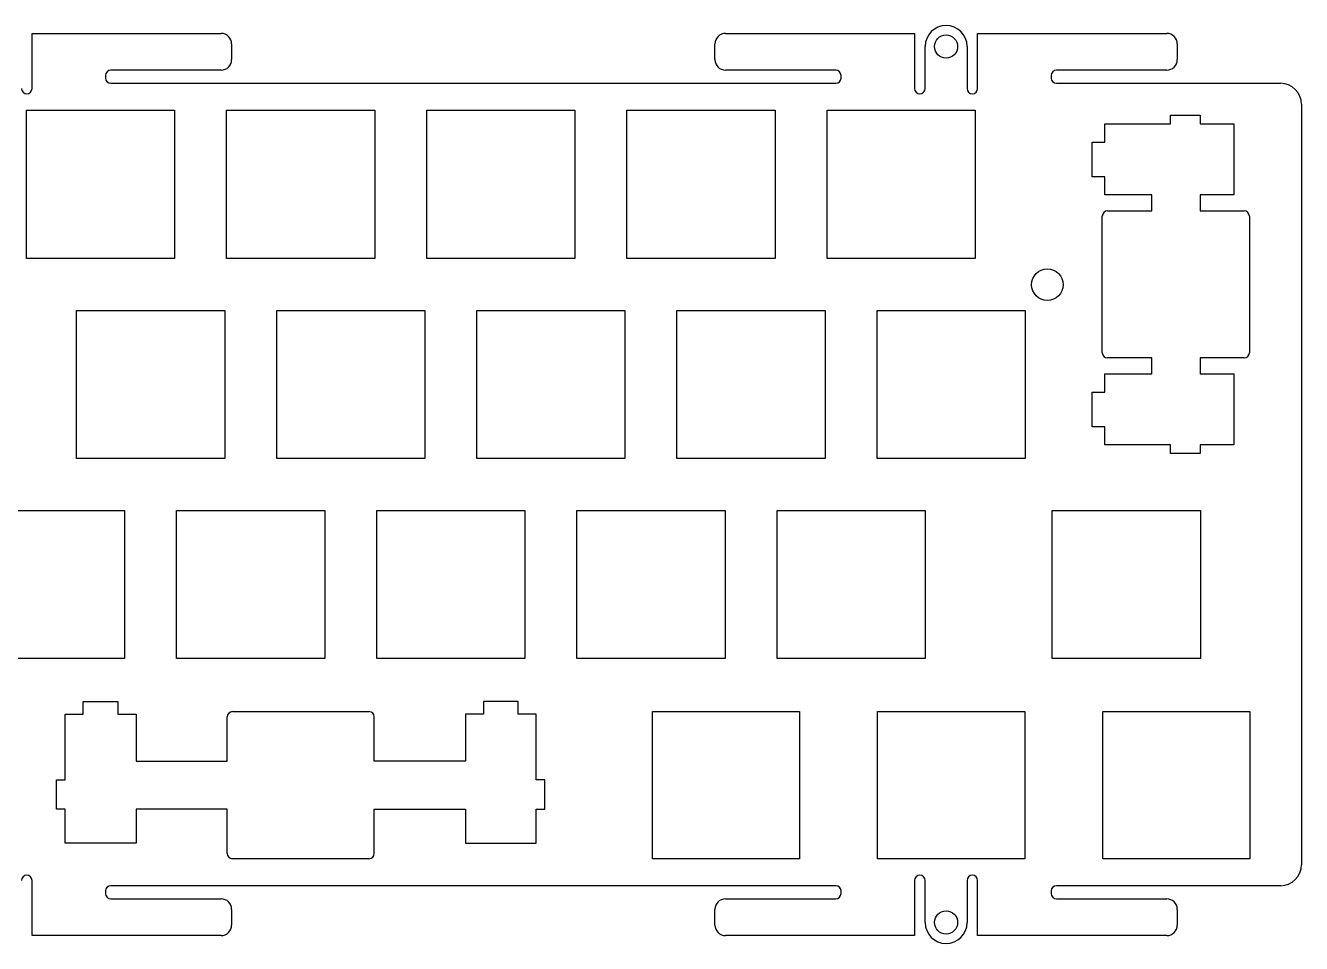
# Model space of a CAD drawing. Header units: millimetres. Extents: x 39 to 286, y -35 to 52.
# Drawn here: x 164.9 to 286.3, y -35.4 to 52 of the extents above; entities that cross this region are included whole.
import ezdxf

# ---------------------------------------------------------------- set-up
doc = ezdxf.new("R2010")
doc.units = ezdxf.units.MM
for name, color, linetype in [('Shape10316', 7, 'CONTINUOUS'), ('Shape10317', 7, 'CONTINUOUS'), ('Shape10318', 7, 'CONTINUOUS'), ('Shape10319', 7, 'CONTINUOUS'), ('Shape10320', 7, 'CONTINUOUS'), ('Shape10321', 7, 'CONTINUOUS'), ('Shape10322', 7, 'CONTINUOUS'), ('Shape10323', 7, 'CONTINUOUS'), ('Shape10324', 7, 'CONTINUOUS'), ('Shape10325', 7, 'CONTINUOUS'), ('Shape10326', 7, 'CONTINUOUS'), ('Shape10327', 7, 'CONTINUOUS'), ('Shape10328', 7, 'CONTINUOUS'), ('Shape10329', 7, 'CONTINUOUS'), ('Shape10330', 7, 'CONTINUOUS'), ('Shape10331', 7, 'CONTINUOUS'), ('Shape10332', 7, 'CONTINUOUS'), ('Shape10333', 7, 'CONTINUOUS'), ('Shape10334', 7, 'CONTINUOUS'), ('Shape10335', 7, 'CONTINUOUS'), ('Shape10336', 7, 'CONTINUOUS'), ('Shape10337', 7, 'CONTINUOUS'), ('Shape10338', 7, 'CONTINUOUS'), ('Shape10339', 7, 'CONTINUOUS'), ('Shape10340', 7, 'CONTINUOUS'), ('Shape10341', 7, 'CONTINUOUS'), ('Shape10342', 7, 'CONTINUOUS'), ('Shape10343', 7, 'CONTINUOUS'), ('Shape10344', 7, 'CONTINUOUS'), ('Shape10345', 7, 'CONTINUOUS'), ('Shape10346', 7, 'CONTINUOUS'), ('Shape10347', 7, 'CONTINUOUS'), ('Shape10348', 7, 'CONTINUOUS'), ('Shape10349', 7, 'CONTINUOUS'), ('Shape10350', 7, 'CONTINUOUS'), ('Shape10351', 7, 'CONTINUOUS'), ('Shape10352', 7, 'CONTINUOUS'), ('Shape10353', 7, 'CONTINUOUS'), ('Shape10354', 7, 'CONTINUOUS'), ('Shape10355', 7, 'CONTINUOUS'), ('Shape10591', 7, 'CONTINUOUS'), ('Shape10592', 7, 'CONTINUOUS'), ('Shape10593', 7, 'CONTINUOUS'), ('Shape10594', 7, 'CONTINUOUS'), ('Shape10595', 7, 'CONTINUOUS'), ('Shape10596', 7, 'CONTINUOUS'), ('Shape10597', 7, 'CONTINUOUS'), ('Shape10598', 7, 'CONTINUOUS'), ('Shape10599', 7, 'CONTINUOUS'), ('Shape10600', 7, 'CONTINUOUS'), ('Shape10601', 7, 'CONTINUOUS'), ('Shape10602', 7, 'CONTINUOUS'), ('Shape10603', 7, 'CONTINUOUS'), ('Shape10604', 7, 'CONTINUOUS'), ('Shape10605', 7, 'CONTINUOUS'), ('Shape10606', 7, 'CONTINUOUS'), ('Shape10607', 7, 'CONTINUOUS'), ('Shape10608', 7, 'CONTINUOUS'), ('Shape10609', 7, 'CONTINUOUS'), ('Shape10610', 7, 'CONTINUOUS'), ('Shape10611', 7, 'CONTINUOUS'), ('Shape10612', 7, 'CONTINUOUS'), ('Shape10613', 7, 'CONTINUOUS'), ('Shape10614', 7, 'CONTINUOUS'), ('Shape10615', 7, 'CONTINUOUS'), ('Shape10616', 7, 'CONTINUOUS'), ('Shape10617', 7, 'CONTINUOUS'), ('Shape10618', 7, 'CONTINUOUS'), ('Shape10619', 7, 'CONTINUOUS'), ('Shape10620', 7, 'CONTINUOUS'), ('Shape10621', 7, 'CONTINUOUS'), ('Shape10622', 7, 'CONTINUOUS'), ('Shape10623', 7, 'CONTINUOUS'), ('Shape10624', 7, 'CONTINUOUS'), ('Shape10625', 7, 'CONTINUOUS'), ('Shape10626', 7, 'CONTINUOUS'), ('Shape10627', 7, 'CONTINUOUS'), ('Shape10628', 7, 'CONTINUOUS'), ('Shape10629', 7, 'CONTINUOUS'), ('Shape10630', 7, 'CONTINUOUS'), ('Shape12741', 7, 'CONTINUOUS'), ('Shape8148', 7, 'CONTINUOUS'), ('Shape8149', 7, 'CONTINUOUS'), ('Shape8150', 7, 'CONTINUOUS'), ('Shape8151', 7, 'CONTINUOUS'), ('Shape8152', 7, 'CONTINUOUS'), ('Shape8153', 7, 'CONTINUOUS'), ('Shape8154', 7, 'CONTINUOUS'), ('Shape8155', 7, 'CONTINUOUS'), ('Shape8156', 7, 'CONTINUOUS'), ('Shape8157', 7, 'CONTINUOUS'), ('Shape8158', 7, 'CONTINUOUS'), ('Shape8159', 7, 'CONTINUOUS'), ('Shape8204', 7, 'CONTINUOUS'), ('Shape8205', 7, 'CONTINUOUS'), ('Shape8206', 7, 'CONTINUOUS'), ('Shape8207', 7, 'CONTINUOUS'), ('Shape8208', 7, 'CONTINUOUS'), ('Shape8209', 7, 'CONTINUOUS'), ('Shape8210', 7, 'CONTINUOUS'), ('Shape8211', 7, 'CONTINUOUS'), ('Shape8212', 7, 'CONTINUOUS'), ('Shape8213', 7, 'CONTINUOUS'), ('Shape8214', 7, 'CONTINUOUS'), ('Shape8215', 7, 'CONTINUOUS'), ('Shape8216', 7, 'CONTINUOUS'), ('Shape8217', 7, 'CONTINUOUS'), ('Shape8218', 7, 'CONTINUOUS'), ('Shape8219', 7, 'CONTINUOUS'), ('Shape8220', 7, 'CONTINUOUS'), ('Shape8221', 7, 'CONTINUOUS'), ('Shape8222', 7, 'CONTINUOUS'), ('Shape8223', 7, 'CONTINUOUS'), ('Shape8264', 7, 'CONTINUOUS'), ('Shape8265', 7, 'CONTINUOUS'), ('Shape8266', 7, 'CONTINUOUS'), ('Shape8267', 7, 'CONTINUOUS'), ('Shape8268', 7, 'CONTINUOUS'), ('Shape8269', 7, 'CONTINUOUS'), ('Shape8270', 7, 'CONTINUOUS'), ('Shape8271', 7, 'CONTINUOUS'), ('Shape8272', 7, 'CONTINUOUS'), ('Shape8273', 7, 'CONTINUOUS'), ('Shape8274', 7, 'CONTINUOUS'), ('Shape8275', 7, 'CONTINUOUS'), ('Shape8276', 7, 'CONTINUOUS'), ('Shape8277', 7, 'CONTINUOUS'), ('Shape8278', 7, 'CONTINUOUS'), ('Shape8279', 7, 'CONTINUOUS'), ('Shape8280', 7, 'CONTINUOUS'), ('Shape8281', 7, 'CONTINUOUS'), ('Shape8282', 7, 'CONTINUOUS'), ('Shape8283', 7, 'CONTINUOUS'), ('Shape8300', 7, 'CONTINUOUS'), ('Shape8301', 7, 'CONTINUOUS'), ('Shape8302', 7, 'CONTINUOUS'), ('Shape8304', 7, 'CONTINUOUS'), ('Shape8305', 7, 'CONTINUOUS'), ('Shape8306', 7, 'CONTINUOUS'), ('Shape8307', 7, 'CONTINUOUS'), ('Shape8308', 7, 'CONTINUOUS'), ('Shape8309', 7, 'CONTINUOUS'), ('Shape8310', 7, 'CONTINUOUS'), ('Shape8311', 7, 'CONTINUOUS'), ('Shape8312', 7, 'CONTINUOUS'), ('Shape8313', 7, 'CONTINUOUS'), ('Shape8314', 7, 'CONTINUOUS'), ('Shape8315', 7, 'CONTINUOUS'), ('Shape8316', 7, 'CONTINUOUS'), ('Shape8317', 7, 'CONTINUOUS'), ('Shape8318', 7, 'CONTINUOUS'), ('Shape8319', 7, 'CONTINUOUS'), ('Shape8320', 7, 'CONTINUOUS'), ('Shape8321', 7, 'CONTINUOUS'), ('Shape8322', 7, 'CONTINUOUS'), ('Shape8323', 7, 'CONTINUOUS'), ('Shape9704', 7, 'CONTINUOUS'), ('Shape9705', 7, 'CONTINUOUS'), ('Shape9706', 7, 'CONTINUOUS'), ('Shape9707', 7, 'CONTINUOUS'), ('Shape9708', 7, 'CONTINUOUS'), ('Shape9709', 7, 'CONTINUOUS'), ('Shape9710', 7, 'CONTINUOUS'), ('Shape9711', 7, 'CONTINUOUS'), ('Shape9712', 7, 'CONTINUOUS'), ('Shape9713', 7, 'CONTINUOUS'), ('Shape9714', 7, 'CONTINUOUS'), ('Shape9715', 7, 'CONTINUOUS'), ('Shape9716', 7, 'CONTINUOUS'), ('Shape9717', 7, 'CONTINUOUS'), ('Shape9718', 7, 'CONTINUOUS'), ('Shape9719', 7, 'CONTINUOUS'), ('Shape9720', 7, 'CONTINUOUS'), ('Shape9721', 7, 'CONTINUOUS'), ('Shape9722', 7, 'CONTINUOUS'), ('Shape9723', 7, 'CONTINUOUS'), ('Shape9724', 7, 'CONTINUOUS'), ('Shape9725', 7, 'CONTINUOUS'), ('Shape9726', 7, 'CONTINUOUS'), ('Shape9727', 7, 'CONTINUOUS'), ('Shape9728', 7, 'CONTINUOUS'), ('Shape9729', 7, 'CONTINUOUS'), ('Shape9730', 7, 'CONTINUOUS'), ('Shape9731', 7, 'CONTINUOUS'), ('Shape9732', 7, 'CONTINUOUS'), ('Shape9733', 7, 'CONTINUOUS'), ('Shape9734', 7, 'CONTINUOUS'), ('Shape9735', 7, 'CONTINUOUS'), ('Shape9736', 7, 'CONTINUOUS'), ('Shape9737', 7, 'CONTINUOUS'), ('Shape9738', 7, 'CONTINUOUS'), ('Shape9739', 7, 'CONTINUOUS'), ('Shape9740', 7, 'CONTINUOUS'), ('Shape9741', 7, 'CONTINUOUS'), ('Shape9742', 7, 'CONTINUOUS'), ('Shape9743', 7, 'CONTINUOUS'), ('Shape9744', 7, 'CONTINUOUS'), ('Shape9745', 7, 'CONTINUOUS'), ('Shape9746', 7, 'CONTINUOUS'), ('Shape9747', 7, 'CONTINUOUS'), ('Shape9748', 7, 'CONTINUOUS'), ('Shape9749', 7, 'CONTINUOUS'), ('Shape9750', 7, 'CONTINUOUS'), ('Shape9751', 7, 'CONTINUOUS'), ('Shape9752', 7, 'CONTINUOUS'), ('Shape9753', 7, 'CONTINUOUS'), ('Shape9754', 7, 'CONTINUOUS'), ('Shape9755', 7, 'CONTINUOUS'), ('Shape9756', 7, 'CONTINUOUS'), ('Shape9757', 7, 'CONTINUOUS'), ('Shape9758', 7, 'CONTINUOUS'), ('Shape9759', 7, 'CONTINUOUS'), ('Shape9760', 7, 'CONTINUOUS'), ('Shape9761', 7, 'CONTINUOUS'), ('Shape9762', 7, 'CONTINUOUS'), ('Shape9763', 7, 'CONTINUOUS'), ('Shape9764', 7, 'CONTINUOUS'), ('Shape9765', 7, 'CONTINUOUS'), ('Shape9766', 7, 'CONTINUOUS'), ('Shape9767', 7, 'CONTINUOUS'), ('Shape9768', 7, 'CONTINUOUS'), ('Shape9769', 7, 'CONTINUOUS'), ('Shape9770', 7, 'CONTINUOUS'), ('Shape9771', 7, 'CONTINUOUS'), ('Shape9851', 7, 'CONTINUOUS'), ('Shape9852', 7, 'CONTINUOUS'), ('Shape9853', 7, 'CONTINUOUS'), ('Shape9854', 7, 'CONTINUOUS'), ('Shape9855', 7, 'CONTINUOUS'), ('Shape9856', 7, 'CONTINUOUS'), ('Shape9859', 7, 'CONTINUOUS')]:
    doc.layers.add(name, color=color, linetype=linetype)

msp = doc.modelspace()

# ---------------------------------------------------------------- linework, layer by layer
at = {"layer": 'Shape10316'}
msp.add_line((184.064, -26.8558), (184.064, -22.6554), dxfattribs=at)
at = {"layer": 'Shape10317'}
msp.add_arc((184.564, -26.8558), 0.5, 180, -90, dxfattribs=at)
at = {"layer": 'Shape10318'}
msp.add_line((184.064, -22.6554), (175.389, -22.6554), dxfattribs=at)
at = {"layer": 'Shape10319'}
msp.add_line((175.389, -22.6554), (175.389, -25.8856), dxfattribs=at)
at = {"layer": 'Shape10320'}
msp.add_line((175.389, -25.8856), (168.638, -25.8856), dxfattribs=at)
at = {"layer": 'Shape10321'}
msp.add_line((168.638, -25.8856), (168.638, -22.6554), dxfattribs=at)
at = {"layer": 'Shape10322'}
msp.add_line((168.638, -22.6554), (167.814, -22.6554), dxfattribs=at)
at = {"layer": 'Shape10323'}
msp.add_line((167.814, -22.6554), (167.814, -19.8566), dxfattribs=at)
at = {"layer": 'Shape10324'}
msp.add_line((167.814, -19.8566), (168.638, -19.8566), dxfattribs=at)
at = {"layer": 'Shape10325'}
msp.add_line((168.638, -19.8566), (168.638, -13.5866), dxfattribs=at)
at = {"layer": 'Shape10326'}
msp.add_line((168.638, -13.5866), (170.363, -13.5866), dxfattribs=at)
at = {"layer": 'Shape10327'}
msp.add_line((170.363, -13.5866), (170.363, -12.3863), dxfattribs=at)
at = {"layer": 'Shape10328'}
msp.add_line((170.363, -12.3863), (173.663, -12.3863), dxfattribs=at)
at = {"layer": 'Shape10329'}
msp.add_line((173.663, -12.3863), (173.663, -13.5866), dxfattribs=at)
at = {"layer": 'Shape10330'}
msp.add_line((173.663, -13.5866), (175.389, -13.5866), dxfattribs=at)
at = {"layer": 'Shape10331'}
msp.add_line((175.389, -13.5866), (175.389, -18.0555), dxfattribs=at)
at = {"layer": 'Shape10332'}
msp.add_line((175.389, -18.0555), (184.064, -18.0555), dxfattribs=at)
at = {"layer": 'Shape10333'}
msp.add_line((184.064, -18.0555), (184.064, -13.8564), dxfattribs=at)
at = {"layer": 'Shape10334'}
msp.add_line((184.564, -13.3564), (197.563, -13.3564), dxfattribs=at)
at = {"layer": 'Shape10335'}
msp.add_arc((184.564, -13.8564), 0.5, 90, 180, dxfattribs=at)
at = {"layer": 'Shape10336'}
msp.add_arc((197.563, -26.8558), 0.5, -90, 0, dxfattribs=at)
at = {"layer": 'Shape10337'}
msp.add_line((198.063, -26.8558), (198.063, -22.6567), dxfattribs=at)
at = {"layer": 'Shape10338'}
msp.add_line((198.063, -18.0568), (198.063, -13.8564), dxfattribs=at)
at = {"layer": 'Shape10339'}
msp.add_line((197.563, -27.3558), (184.564, -27.3558), dxfattribs=at)
at = {"layer": 'Shape10340'}
msp.add_arc((197.563, -13.8564), 0.5, 0, 90, dxfattribs=at)
at = {"layer": 'Shape10341'}
msp.add_line((198.063, -22.6554), (206.738, -22.6554), dxfattribs=at)
at = {"layer": 'Shape10342'}
msp.add_line((206.738, -22.6554), (206.738, -25.8856), dxfattribs=at)
at = {"layer": 'Shape10343'}
msp.add_line((206.738, -25.8856), (213.489, -25.8856), dxfattribs=at)
at = {"layer": 'Shape10344'}
msp.add_line((213.489, -25.8856), (213.489, -22.6554), dxfattribs=at)
at = {"layer": 'Shape10345'}
msp.add_line((213.489, -22.6554), (214.313, -22.6554), dxfattribs=at)
at = {"layer": 'Shape10346'}
msp.add_line((214.313, -22.6554), (214.313, -19.8566), dxfattribs=at)
at = {"layer": 'Shape10347'}
msp.add_line((214.313, -19.8566), (213.489, -19.8566), dxfattribs=at)
at = {"layer": 'Shape10348'}
msp.add_line((213.489, -19.8566), (213.489, -13.5866), dxfattribs=at)
at = {"layer": 'Shape10349'}
msp.add_line((213.489, -13.5866), (211.764, -13.5866), dxfattribs=at)
at = {"layer": 'Shape10350'}
msp.add_line((211.764, -13.5866), (211.764, -12.3863), dxfattribs=at)
at = {"layer": 'Shape10351'}
msp.add_line((211.764, -12.3863), (208.464, -12.3863), dxfattribs=at)
at = {"layer": 'Shape10352'}
msp.add_line((208.464, -12.3863), (208.464, -13.5866), dxfattribs=at)
at = {"layer": 'Shape10353'}
msp.add_line((208.464, -13.5866), (206.738, -13.5866), dxfattribs=at)
at = {"layer": 'Shape10354'}
msp.add_line((206.738, -13.5866), (206.738, -18.0555), dxfattribs=at)
at = {"layer": 'Shape10355'}
msp.add_line((206.738, -18.0555), (198.063, -18.0555), dxfattribs=at)
at = {"layer": 'Shape10591'}
msp.add_line((280.858, 20.3199), (276.659, 20.3199), dxfattribs=at)
at = {"layer": 'Shape10592'}
msp.add_arc((280.858, 20.8199), 0.5, -90, 0, dxfattribs=at)
at = {"layer": 'Shape10593'}
msp.add_line((276.659, 20.3199), (276.659, 18.7945), dxfattribs=at)
at = {"layer": 'Shape10594'}
msp.add_line((276.659, 18.7945), (279.888, 18.7945), dxfattribs=at)
at = {"layer": 'Shape10595'}
msp.add_line((279.888, 18.7945), (279.888, 12.0448), dxfattribs=at)
at = {"layer": 'Shape10596'}
msp.add_line((279.888, 12.0448), (276.659, 12.0448), dxfattribs=at)
at = {"layer": 'Shape10597'}
msp.add_line((276.659, 12.0448), (276.659, 11.2193), dxfattribs=at)
at = {"layer": 'Shape10598'}
msp.add_line((276.659, 11.2193), (273.859, 11.2193), dxfattribs=at)
at = {"layer": 'Shape10599'}
msp.add_line((273.859, 11.2193), (273.859, 12.0448), dxfattribs=at)
at = {"layer": 'Shape10600'}
msp.add_line((273.859, 12.0448), (267.589, 12.0448), dxfattribs=at)
at = {"layer": 'Shape10601'}
msp.add_line((267.589, 12.0448), (267.589, 13.7699), dxfattribs=at)
at = {"layer": 'Shape10602'}
msp.add_line((267.589, 13.7699), (266.389, 13.7699), dxfattribs=at)
at = {"layer": 'Shape10603'}
msp.add_line((266.389, 13.7699), (266.389, 17.069), dxfattribs=at)
at = {"layer": 'Shape10604'}
msp.add_line((266.389, 17.069), (267.589, 17.069), dxfattribs=at)
at = {"layer": 'Shape10605'}
msp.add_line((267.589, 17.069), (267.589, 18.7945), dxfattribs=at)
at = {"layer": 'Shape10606'}
msp.add_line((267.589, 18.7945), (272.058, 18.7945), dxfattribs=at)
at = {"layer": 'Shape10607'}
msp.add_line((272.058, 18.7945), (272.058, 20.3199), dxfattribs=at)
at = {"layer": 'Shape10608'}
msp.add_line((272.058, 20.3199), (267.859, 20.3199), dxfattribs=at)
at = {"layer": 'Shape10609'}
msp.add_line((267.359, 20.8199), (267.359, 33.8192), dxfattribs=at)
at = {"layer": 'Shape10610'}
msp.add_arc((267.859, 20.8199), 0.5, 180, -90, dxfattribs=at)
at = {"layer": 'Shape10611'}
msp.add_line((267.859, 34.3192), (272.058, 34.3192), dxfattribs=at)
at = {"layer": 'Shape10612'}
msp.add_arc((267.859, 33.8192), 0.5, 90, 180, dxfattribs=at)
at = {"layer": 'Shape10613'}
msp.add_line((272.058, 34.3192), (272.058, 35.8449), dxfattribs=at)
at = {"layer": 'Shape10614'}
msp.add_line((272.058, 35.8449), (267.589, 35.8449), dxfattribs=at)
at = {"layer": 'Shape10615'}
msp.add_line((267.589, 35.8449), (267.589, 37.5686), dxfattribs=at)
at = {"layer": 'Shape10616'}
msp.add_line((267.589, 37.5686), (266.389, 37.5686), dxfattribs=at)
at = {"layer": 'Shape10617'}
msp.add_line((266.389, 37.5686), (266.389, 40.8692), dxfattribs=at)
at = {"layer": 'Shape10618'}
msp.add_line((266.389, 40.8692), (267.589, 40.8692), dxfattribs=at)
at = {"layer": 'Shape10619'}
msp.add_line((267.589, 40.8692), (267.589, 42.5943), dxfattribs=at)
at = {"layer": 'Shape10620'}
msp.add_line((267.589, 42.5943), (273.859, 42.5943), dxfattribs=at)
at = {"layer": 'Shape10621'}
msp.add_line((273.859, 42.5943), (273.859, 43.4198), dxfattribs=at)
at = {"layer": 'Shape10622'}
msp.add_line((273.859, 43.4198), (276.659, 43.4198), dxfattribs=at)
at = {"layer": 'Shape10623'}
msp.add_line((276.659, 43.4198), (276.659, 42.5943), dxfattribs=at)
at = {"layer": 'Shape10624'}
msp.add_line((276.659, 42.5943), (279.888, 42.5943), dxfattribs=at)
at = {"layer": 'Shape10625'}
msp.add_line((279.888, 42.5943), (279.888, 35.8449), dxfattribs=at)
at = {"layer": 'Shape10626'}
msp.add_line((279.888, 35.8449), (276.659, 35.8449), dxfattribs=at)
at = {"layer": 'Shape10627'}
msp.add_line((276.659, 35.8449), (276.659, 34.3192), dxfattribs=at)
at = {"layer": 'Shape10628'}
msp.add_line((276.659, 34.3192), (280.858, 34.3192), dxfattribs=at)
at = {"layer": 'Shape10629'}
msp.add_arc((280.858, 33.8192), 0.5, 0, 90, dxfattribs=at)
at = {"layer": 'Shape10630'}
msp.add_line((281.358, 33.8192), (281.358, 20.8199), dxfattribs=at)
at = {"layer": 'Shape12741'}
msp.add_circle((262.134, 27.294), 1.5, dxfattribs=at)
at = {"layer": 'Shape8148'}
msp.add_line((281.408, -13.3555), (281.408, -27.3555), dxfattribs=at)
at = {"layer": 'Shape8149'}
msp.add_line((281.408, -27.3555), (267.408, -27.3555), dxfattribs=at)
at = {"layer": 'Shape8150'}
msp.add_line((267.408, -27.3555), (267.408, -13.3555), dxfattribs=at)
at = {"layer": 'Shape8151'}
msp.add_line((267.408, -13.3555), (281.408, -13.3555), dxfattribs=at)
at = {"layer": 'Shape8152'}
msp.add_line((259.976, -13.3555), (259.976, -27.3555), dxfattribs=at)
at = {"layer": 'Shape8153'}
msp.add_line((259.976, -27.3555), (245.976, -27.3555), dxfattribs=at)
at = {"layer": 'Shape8154'}
msp.add_line((245.976, -27.3555), (245.976, -13.3555), dxfattribs=at)
at = {"layer": 'Shape8155'}
msp.add_line((245.976, -13.3555), (259.976, -13.3555), dxfattribs=at)
at = {"layer": 'Shape8156'}
msp.add_line((238.545, -13.3555), (238.545, -27.3555), dxfattribs=at)
at = {"layer": 'Shape8157'}
msp.add_line((238.545, -27.3555), (224.545, -27.3555), dxfattribs=at)
at = {"layer": 'Shape8158'}
msp.add_line((224.545, -27.3555), (224.545, -13.3555), dxfattribs=at)
at = {"layer": 'Shape8159'}
msp.add_line((224.545, -13.3555), (238.545, -13.3555), dxfattribs=at)
at = {"layer": 'Shape8204'}
msp.add_line((260.027, 24.8445), (260.027, 10.7445), dxfattribs=at)
at = {"layer": 'Shape8205'}
msp.add_line((260.027, 10.7445), (245.927, 10.7445), dxfattribs=at)
at = {"layer": 'Shape8206'}
msp.add_line((245.927, 10.7445), (245.927, 24.8445), dxfattribs=at)
at = {"layer": 'Shape8207'}
msp.add_line((245.927, 24.8445), (260.027, 24.8445), dxfattribs=at)
at = {"layer": 'Shape8208'}
msp.add_line((226.878, 24.8445), (240.977, 24.8445), dxfattribs=at)
at = {"layer": 'Shape8209'}
msp.add_line((240.977, 24.8445), (240.977, 10.7445), dxfattribs=at)
at = {"layer": 'Shape8210'}
msp.add_line((240.977, 10.7445), (226.878, 10.7445), dxfattribs=at)
at = {"layer": 'Shape8211'}
msp.add_line((226.878, 10.7445), (226.878, 24.8445), dxfattribs=at)
at = {"layer": 'Shape8212'}
msp.add_line((207.827, 10.7445), (207.827, 24.8445), dxfattribs=at)
at = {"layer": 'Shape8213'}
msp.add_line((207.827, 24.8445), (221.927, 24.8445), dxfattribs=at)
at = {"layer": 'Shape8214'}
msp.add_line((221.927, 24.8445), (221.927, 10.7445), dxfattribs=at)
at = {"layer": 'Shape8215'}
msp.add_line((221.927, 10.7445), (207.827, 10.7445), dxfattribs=at)
at = {"layer": 'Shape8216'}
msp.add_line((188.778, 24.8445), (202.878, 24.8445), dxfattribs=at)
at = {"layer": 'Shape8217'}
msp.add_line((202.878, 24.8445), (202.878, 10.7445), dxfattribs=at)
at = {"layer": 'Shape8218'}
msp.add_line((202.878, 10.7445), (188.778, 10.7445), dxfattribs=at)
at = {"layer": 'Shape8219'}
msp.add_line((188.778, 10.7445), (188.778, 24.8445), dxfattribs=at)
at = {"layer": 'Shape8220'}
msp.add_line((169.727, 10.7445), (169.727, 24.8445), dxfattribs=at)
at = {"layer": 'Shape8221'}
msp.add_line((169.727, 24.8445), (183.827, 24.8445), dxfattribs=at)
at = {"layer": 'Shape8222'}
msp.add_line((183.827, 24.8445), (183.827, 10.7445), dxfattribs=at)
at = {"layer": 'Shape8223'}
msp.add_line((183.827, 10.7445), (169.727, 10.7445), dxfattribs=at)
at = {"layer": 'Shape8264'}
msp.add_line((164.965, 43.8945), (179.065, 43.8945), dxfattribs=at)
at = {"layer": 'Shape8265'}
msp.add_line((179.065, 43.8945), (179.065, 29.7945), dxfattribs=at)
at = {"layer": 'Shape8266'}
msp.add_line((179.065, 29.7945), (164.965, 29.7945), dxfattribs=at)
at = {"layer": 'Shape8267'}
msp.add_line((164.965, 29.7945), (164.965, 43.8945), dxfattribs=at)
at = {"layer": 'Shape8268'}
msp.add_line((184.015, 43.8945), (198.115, 43.8945), dxfattribs=at)
at = {"layer": 'Shape8269'}
msp.add_line((198.115, 43.8945), (198.115, 29.7945), dxfattribs=at)
at = {"layer": 'Shape8270'}
msp.add_line((198.115, 29.7945), (184.015, 29.7945), dxfattribs=at)
at = {"layer": 'Shape8271'}
msp.add_line((184.015, 29.7945), (184.015, 43.8945), dxfattribs=at)
at = {"layer": 'Shape8272'}
msp.add_line((203.065, 43.8945), (217.165, 43.8945), dxfattribs=at)
at = {"layer": 'Shape8273'}
msp.add_line((217.165, 43.8945), (217.165, 29.7945), dxfattribs=at)
at = {"layer": 'Shape8274'}
msp.add_line((217.165, 29.7945), (203.065, 29.7945), dxfattribs=at)
at = {"layer": 'Shape8275'}
msp.add_line((203.065, 29.7945), (203.065, 43.8945), dxfattribs=at)
at = {"layer": 'Shape8276'}
msp.add_line((222.115, 43.8945), (236.215, 43.8945), dxfattribs=at)
at = {"layer": 'Shape8277'}
msp.add_line((236.215, 43.8945), (236.215, 29.7945), dxfattribs=at)
at = {"layer": 'Shape8278'}
msp.add_line((236.215, 29.7945), (222.115, 29.7945), dxfattribs=at)
at = {"layer": 'Shape8279'}
msp.add_line((222.115, 29.7945), (222.115, 43.8945), dxfattribs=at)
at = {"layer": 'Shape8280'}
msp.add_line((241.165, 43.8945), (255.265, 43.8945), dxfattribs=at)
at = {"layer": 'Shape8281'}
msp.add_line((255.265, 43.8945), (255.265, 29.7945), dxfattribs=at)
at = {"layer": 'Shape8282'}
msp.add_line((255.265, 29.7945), (241.165, 29.7945), dxfattribs=at)
at = {"layer": 'Shape8283'}
msp.add_line((241.165, 29.7945), (241.165, 43.8945), dxfattribs=at)
at = {"layer": 'Shape8300'}
msp.add_line((160.202, 5.7945), (174.302, 5.7945), dxfattribs=at)
at = {"layer": 'Shape8301'}
msp.add_line((174.302, 5.7945), (174.302, -8.3055), dxfattribs=at)
at = {"layer": 'Shape8302'}
msp.add_line((174.302, -8.3055), (160.202, -8.3055), dxfattribs=at)
at = {"layer": 'Shape8304'}
msp.add_line((179.252, 5.7945), (193.352, 5.7945), dxfattribs=at)
at = {"layer": 'Shape8305'}
msp.add_line((193.352, 5.7945), (193.352, -8.3055), dxfattribs=at)
at = {"layer": 'Shape8306'}
msp.add_line((193.352, -8.3055), (179.252, -8.3055), dxfattribs=at)
at = {"layer": 'Shape8307'}
msp.add_line((179.252, -8.3055), (179.252, 5.7945), dxfattribs=at)
at = {"layer": 'Shape8308'}
msp.add_line((198.302, 5.7945), (212.402, 5.7945), dxfattribs=at)
at = {"layer": 'Shape8309'}
msp.add_line((212.402, 5.7945), (212.402, -8.3055), dxfattribs=at)
at = {"layer": 'Shape8310'}
msp.add_line((212.402, -8.3055), (198.302, -8.3055), dxfattribs=at)
at = {"layer": 'Shape8311'}
msp.add_line((198.302, -8.3055), (198.302, 5.7945), dxfattribs=at)
at = {"layer": 'Shape8312'}
msp.add_line((217.352, 5.7945), (231.452, 5.7945), dxfattribs=at)
at = {"layer": 'Shape8313'}
msp.add_line((231.452, 5.7945), (231.452, -8.3055), dxfattribs=at)
at = {"layer": 'Shape8314'}
msp.add_line((231.452, -8.3055), (217.352, -8.3055), dxfattribs=at)
at = {"layer": 'Shape8315'}
msp.add_line((217.352, -8.3055), (217.352, 5.7945), dxfattribs=at)
at = {"layer": 'Shape8316'}
msp.add_line((236.402, 5.7945), (250.502, 5.7945), dxfattribs=at)
at = {"layer": 'Shape8317'}
msp.add_line((250.502, 5.7945), (250.502, -8.3055), dxfattribs=at)
at = {"layer": 'Shape8318'}
msp.add_line((250.502, -8.3055), (236.402, -8.3055), dxfattribs=at)
at = {"layer": 'Shape8319'}
msp.add_line((236.402, -8.3055), (236.402, 5.7945), dxfattribs=at)
at = {"layer": 'Shape8320'}
msp.add_line((262.596, 5.7945), (276.696, 5.7945), dxfattribs=at)
at = {"layer": 'Shape8321'}
msp.add_line((276.696, 5.7945), (276.696, -8.3055), dxfattribs=at)
at = {"layer": 'Shape8322'}
msp.add_line((276.696, -8.3055), (262.596, -8.3055), dxfattribs=at)
at = {"layer": 'Shape8323'}
msp.add_line((262.596, -8.3055), (262.596, 5.7945), dxfattribs=at)
at = {"layer": 'Shape9704'}
msp.add_arc((183.49, 48.7186), 1, -90, 0, dxfattribs=at)
at = {"layer": 'Shape9705'}
msp.add_line((183.49, 47.7186), (172.99, 47.7186), dxfattribs=at)
at = {"layer": 'Shape9706'}
msp.add_arc((172.99, 47.2186), 0.5, 90, 180, dxfattribs=at)
at = {"layer": 'Shape9707'}
msp.add_line((172.49, 47.2186), (172.49, 46.9695), dxfattribs=at)
at = {"layer": 'Shape9708'}
msp.add_arc((172.99, 46.9695), 0.5, 180, -90, dxfattribs=at)
at = {"layer": 'Shape9709'}
msp.add_line((172.99, 46.4695), (241.99, 46.4695), dxfattribs=at)
at = {"layer": 'Shape9710'}
msp.add_arc((241.99, 46.9695), 0.5, -90, 0, dxfattribs=at)
at = {"layer": 'Shape9711'}
msp.add_line((242.49, 46.9695), (242.49, 47.2186), dxfattribs=at)
at = {"layer": 'Shape9712'}
msp.add_arc((241.99, 47.2186), 0.5, 0, 90, dxfattribs=at)
at = {"layer": 'Shape9713'}
msp.add_line((241.99, 47.7186), (231.49, 47.7186), dxfattribs=at)
at = {"layer": 'Shape9714'}
msp.add_arc((231.49, 48.7186), 1, 180, -90, dxfattribs=at)
at = {"layer": 'Shape9715'}
msp.add_line((230.49, 48.7186), (230.49, 50.2186), dxfattribs=at)
at = {"layer": 'Shape9716'}
msp.add_arc((231.49, 50.2186), 1, 90, 180, dxfattribs=at)
at = {"layer": 'Shape9717'}
msp.add_line((231.49, 51.2186), (249.49, 51.2186), dxfattribs=at)
at = {"layer": 'Shape9718'}
msp.add_line((249.49, 51.2186), (249.49, 45.9686), dxfattribs=at)
at = {"layer": 'Shape9719'}
msp.add_arc((249.99, 45.9686), 0.5, 180, 0, dxfattribs=at)
at = {"layer": 'Shape9720'}
msp.add_line((250.49, 45.9686), (250.49, 49.9686), dxfattribs=at)
at = {"layer": 'Shape9721'}
msp.add_arc((252.49, 49.9686), 2, 0, 180, dxfattribs=at)
at = {"layer": 'Shape9722'}
msp.add_line((254.49, 49.9686), (254.49, 45.9686), dxfattribs=at)
at = {"layer": 'Shape9723'}
msp.add_arc((254.99, 45.9686), 0.5, 180, 0, dxfattribs=at)
at = {"layer": 'Shape9724'}
msp.add_line((255.49, 45.9686), (255.49, 51.2186), dxfattribs=at)
at = {"layer": 'Shape9725'}
msp.add_line((255.49, 51.2186), (273.49, 51.2186), dxfattribs=at)
at = {"layer": 'Shape9726'}
msp.add_arc((273.49, 50.2186), 1, 0, 90, dxfattribs=at)
at = {"layer": 'Shape9727'}
msp.add_line((274.49, 50.2186), (274.49, 48.7186), dxfattribs=at)
at = {"layer": 'Shape9728'}
msp.add_arc((273.49, 48.7186), 1, -90, 0, dxfattribs=at)
at = {"layer": 'Shape9729'}
msp.add_line((273.49, 47.7186), (262.99, 47.7186), dxfattribs=at)
at = {"layer": 'Shape9730'}
msp.add_arc((262.99, 47.2186), 0.5, 90, 180, dxfattribs=at)
at = {"layer": 'Shape9731'}
msp.add_line((262.49, 47.2186), (262.49, 46.9695), dxfattribs=at)
at = {"layer": 'Shape9732'}
msp.add_arc((262.99, 46.9695), 0.5, 180, -90, dxfattribs=at)
at = {"layer": 'Shape9733'}
msp.add_line((262.99, 46.4695), (284.315, 46.4695), dxfattribs=at)
at = {"layer": 'Shape9734'}
msp.add_arc((284.315, 44.4695), 2, 0, 90, dxfattribs=at)
at = {"layer": 'Shape9735'}
msp.add_line((286.315, 44.4695), (286.315, -27.9305), dxfattribs=at)
at = {"layer": 'Shape9736'}
msp.add_arc((284.315, -27.9305), 2, -90, 0, dxfattribs=at)
at = {"layer": 'Shape9737'}
msp.add_line((284.315, -29.9305), (262.99, -29.9305), dxfattribs=at)
at = {"layer": 'Shape9738'}
msp.add_arc((262.99, -30.4305), 0.5, 90, 180, dxfattribs=at)
at = {"layer": 'Shape9739'}
msp.add_line((262.49, -30.4305), (262.49, -30.6796), dxfattribs=at)
at = {"layer": 'Shape9740'}
msp.add_arc((262.99, -30.6796), 0.5, 180, -90, dxfattribs=at)
at = {"layer": 'Shape9741'}
msp.add_line((262.99, -31.1796), (273.49, -31.1796), dxfattribs=at)
at = {"layer": 'Shape9742'}
msp.add_arc((273.49, -32.1796), 1, 0, 90, dxfattribs=at)
at = {"layer": 'Shape9743'}
msp.add_line((274.49, -32.1796), (274.49, -33.6796), dxfattribs=at)
at = {"layer": 'Shape9744'}
msp.add_arc((273.49, -33.6796), 1, -90, 0, dxfattribs=at)
at = {"layer": 'Shape9745'}
msp.add_line((273.49, -34.6796), (255.49, -34.6796), dxfattribs=at)
at = {"layer": 'Shape9746'}
msp.add_line((255.49, -34.6796), (255.49, -29.4296), dxfattribs=at)
at = {"layer": 'Shape9747'}
msp.add_arc((254.99, -29.4296), 0.5, 0, 180, dxfattribs=at)
at = {"layer": 'Shape9748'}
msp.add_line((254.49, -29.4296), (254.49, -33.4296), dxfattribs=at)
at = {"layer": 'Shape9749'}
msp.add_arc((252.49, -33.4296), 2, 180, 0, dxfattribs=at)
at = {"layer": 'Shape9750'}
msp.add_line((250.49, -33.4296), (250.49, -29.4296), dxfattribs=at)
at = {"layer": 'Shape9751'}
msp.add_arc((249.99, -29.4296), 0.5, 0, 180, dxfattribs=at)
at = {"layer": 'Shape9752'}
msp.add_line((249.49, -29.4296), (249.49, -34.6796), dxfattribs=at)
at = {"layer": 'Shape9753'}
msp.add_line((249.49, -34.6796), (231.49, -34.6796), dxfattribs=at)
at = {"layer": 'Shape9754'}
msp.add_arc((231.49, -33.6796), 1, 180, -90, dxfattribs=at)
at = {"layer": 'Shape9755'}
msp.add_line((230.49, -33.6796), (230.49, -32.1796), dxfattribs=at)
at = {"layer": 'Shape9756'}
msp.add_arc((231.49, -32.1796), 1, 90, 180, dxfattribs=at)
at = {"layer": 'Shape9757'}
msp.add_line((231.49, -31.1796), (241.99, -31.1796), dxfattribs=at)
at = {"layer": 'Shape9758'}
msp.add_arc((241.99, -30.6796), 0.5, -90, 0, dxfattribs=at)
at = {"layer": 'Shape9759'}
msp.add_line((242.49, -30.6796), (242.49, -30.4305), dxfattribs=at)
at = {"layer": 'Shape9760'}
msp.add_arc((241.99, -30.4305), 0.5, 0, 90, dxfattribs=at)
at = {"layer": 'Shape9761'}
msp.add_line((241.99, -29.9305), (172.99, -29.9305), dxfattribs=at)
at = {"layer": 'Shape9762'}
msp.add_arc((172.99, -30.4305), 0.5, 90, 180, dxfattribs=at)
at = {"layer": 'Shape9763'}
msp.add_line((172.49, -30.4305), (172.49, -30.6796), dxfattribs=at)
at = {"layer": 'Shape9764'}
msp.add_arc((172.99, -30.6796), 0.5, 180, -90, dxfattribs=at)
at = {"layer": 'Shape9765'}
msp.add_line((172.99, -31.1796), (183.49, -31.1796), dxfattribs=at)
at = {"layer": 'Shape9766'}
msp.add_arc((183.49, -32.1796), 1, 0, 90, dxfattribs=at)
at = {"layer": 'Shape9767'}
msp.add_line((184.49, -32.1796), (184.49, -33.6796), dxfattribs=at)
at = {"layer": 'Shape9768'}
msp.add_arc((183.49, -33.6796), 1, -90, 0, dxfattribs=at)
at = {"layer": 'Shape9769'}
msp.add_line((183.49, -34.6796), (165.49, -34.6796), dxfattribs=at)
at = {"layer": 'Shape9770'}
msp.add_line((165.49, -34.6796), (165.49, -29.4296), dxfattribs=at)
at = {"layer": 'Shape9771'}
msp.add_arc((164.99, -29.4296), 0.5, 0, 180, dxfattribs=at)
at = {"layer": 'Shape9851'}
msp.add_arc((164.99, 45.9686), 0.5, 180, 0, dxfattribs=at)
at = {"layer": 'Shape9852'}
msp.add_line((165.49, 45.9686), (165.49, 51.2186), dxfattribs=at)
at = {"layer": 'Shape9853'}
msp.add_line((165.49, 51.2186), (183.49, 51.2186), dxfattribs=at)
at = {"layer": 'Shape9854'}
msp.add_arc((183.49, 50.2186), 1, 0, 90, dxfattribs=at)
at = {"layer": 'Shape9855'}
msp.add_line((184.49, 50.2186), (184.49, 48.7186), dxfattribs=at)
at = {"layer": 'Shape9856'}
msp.add_circle((252.49, 49.9686), 1.1, dxfattribs=at)
at = {"layer": 'Shape9859'}
msp.add_circle((252.49, -33.4296), 1.1, dxfattribs=at)

doc.saveas('drawing.dxf')
